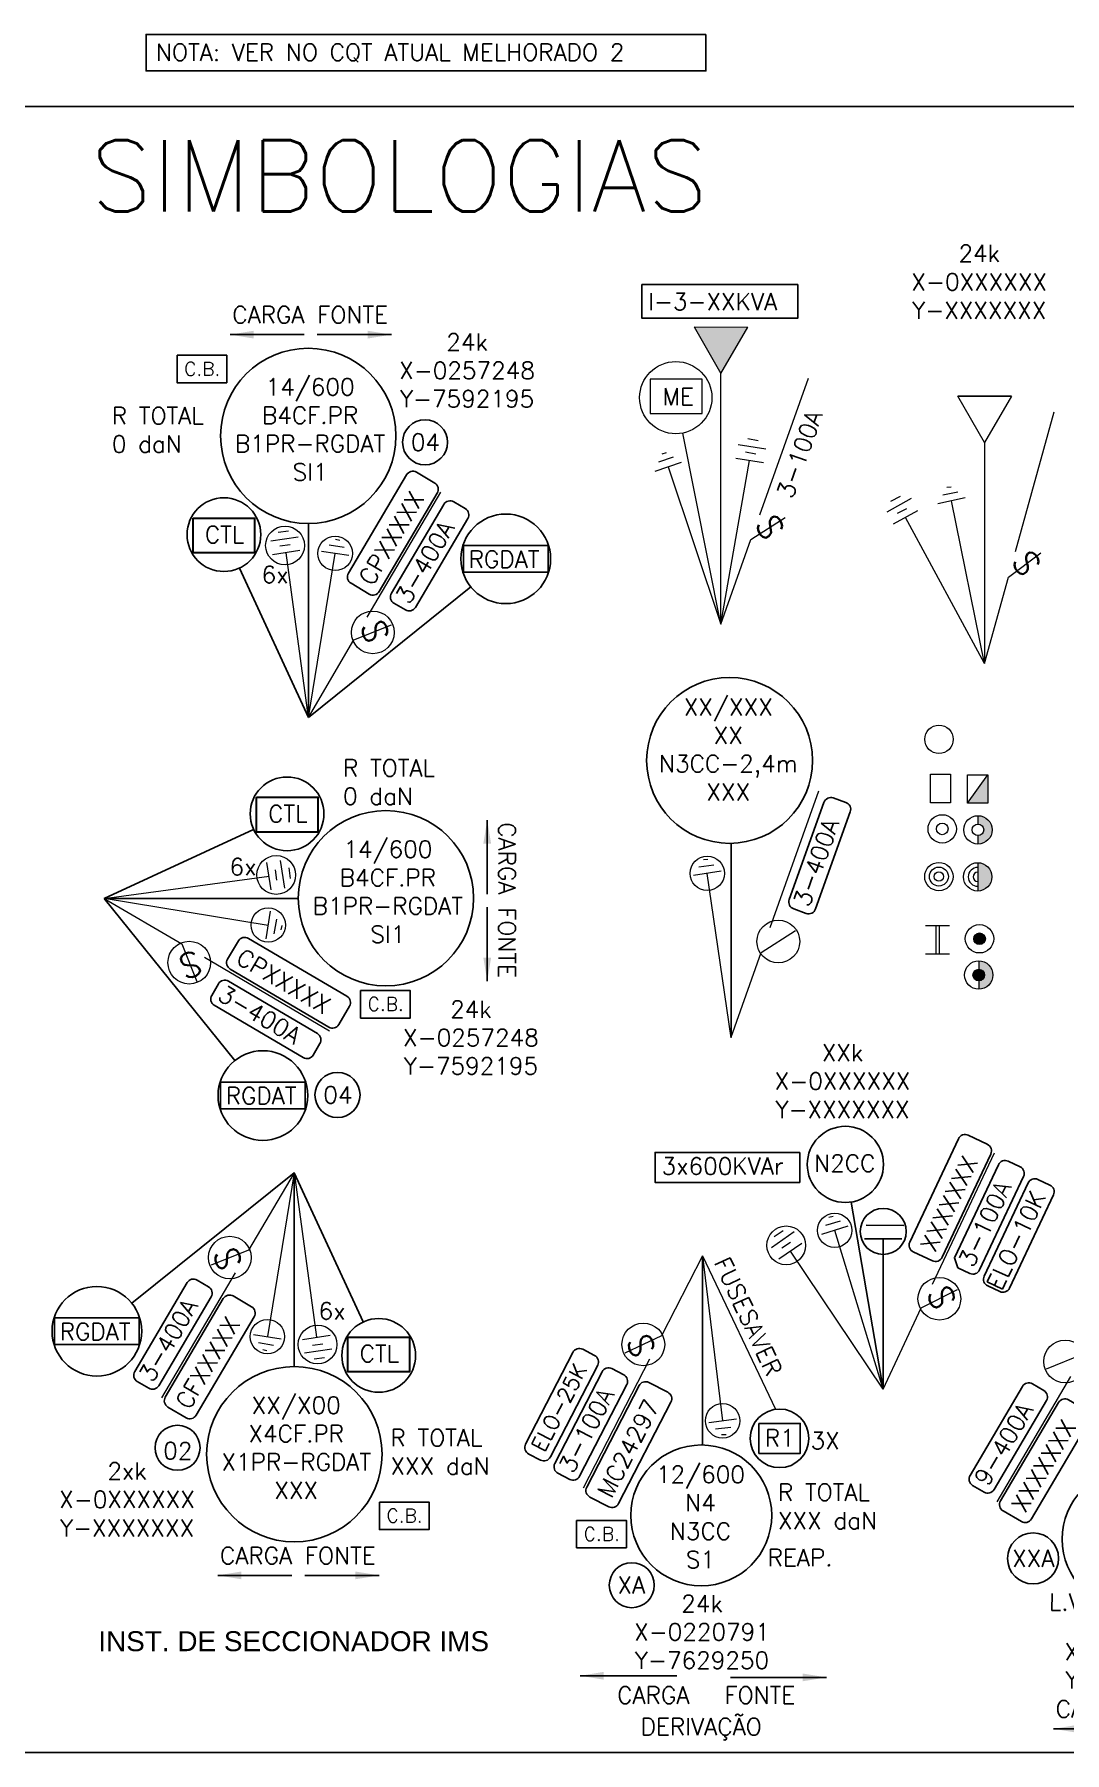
# Model space of a CAD drawing. Header units: millimetres. Extents: x 834033 to 836936, y 7531751 to 7534076.
# Drawn here: x 834482 to 834591, y 7533066.4 to 7533248.2 of the extents above; entities that cross this region are included whole.
import ezdxf
from ezdxf.enums import TextEntityAlignment as Align

# ---------------------------------------------------------------- set-up
doc = ezdxf.new("R2010")
doc.units = ezdxf.units.MM
for name, color, linetype in [('A_TEXTO', 2, 'Continuous'), ('CARIMBO', 90, 'Continuous'), ('DESENHO', 2, 'Continuous'), ('NUMERO', 6, 'Continuous'), ('POSTES', 3, 'Continuous'), ('PRANCHA', 6, 'Continuous'), ('REDE-BT', 2, 'Continuous'), ('ÁRVORE', 90, 'Continuous')]:
    doc.layers.add(name, color=color, linetype=linetype)
doc.layers.add('POSTE', color=3, linetype='Continuous', lineweight=13)
doc.layers.add('REDE BT', color=2, linetype='Continuous', lineweight=15)
doc.styles.add('REGUA60', font='ROMANS.SHX', dxfattribs={"height": 1.8})
doc.styles.add('ROMANS', font='ROMANS.shx', dxfattribs={"height": 1.8})
doc.styles.get("Standard").update_dxf_attribs({"font": 'arial.ttf'})
doc.dimstyles.new('ISO-25', dxfattribs={"dimtxt": 2.5, "dimasz": 2.5, "dimexe": 1.25, "dimexo": 0.625, "dimtad": 1, "dimtxsty": 'Standard', "dimcen": 2.5, "dimadec": 0, "dimazin": 0, "dimtfac": 1, "dimtmove": 0, "dimatfit": 3, "dimfxl": 1, "dimarcsym": 0})

# ---------------------------------------------------------------- blocks, each defined once
blk = doc.blocks.new('bloco1')
at = {"layer": 'POSTE', "linetype": 'ByBlock'}
blk.add_circle((3214.08, 1858.3), 1.5, dxfattribs=at)
at = {"layer": 'POSTE'}
for radius in [1, 0.489]:
    blk.add_circle((3214.08, 1858.3), radius, dxfattribs=at)
blk = doc.blocks.new('bloco2')
at = {"layer": 'POSTE', "linetype": 'ByBlock'}
blk.add_circle((3218.25, 1858.3), 1.5, dxfattribs=at)
blk = doc.blocks.new('bloco3')
at = {"layer": 'POSTE', "linetype": 'ByBlock'}
blk.add_circle((3222.42, 1858.3), 1.5, dxfattribs=at)
at = {"layer": 'POSTE'}
blk.add_circle((3222.42, 1858.3), 0.615, dxfattribs=at)
blk = doc.blocks.new('bloco4')
at = {"layer": 'POSTE', "linetype": 'ByBlock'}
h = blk.add_hatch(color=256, dxfattribs=at)
h.dxf.hatch_style = 1
h.paths.add_polyline_path([(3229.25, 1858.3, 0.423942), (3227.7, 1859.8), (3227.73, 1858.91, -0.423942), (3228.36, 1858.3, -0.404552), (3227.77, 1857.69), (3227.8, 1856.8, 0.404552)])
for p, q in [((3227.7, 1859.8), (3227.73, 1858.91)), ((3227.77, 1857.69), (3227.8, 1856.8))]:
    blk.add_line(p, q, dxfattribs=at)
for radius in [1.5, 0.615]:
    blk.add_circle((3227.75, 1858.3), radius, dxfattribs=at)
blk = doc.blocks.new('bloco5')
at = {"layer": 'POSTE'}
h = blk.add_hatch(color=256, dxfattribs=at)
h.dxf.hatch_style = 1
h.paths.add_polyline_path([(3210.69, 1851.64, 0.414214), (3209.19, 1853.14), (3209.19, 1850.14, 0.414214)])
blk.add_line((3209.19, 1853.14), (3209.19, 1850.14), dxfattribs=at)
at = {"layer": 'POSTE', "linetype": 'ByBlock'}
blk.add_circle((3209.19, 1851.64), 1.5, dxfattribs=at)
at = {"layer": 'POSTE'}
for radius in [1, 0.489]:
    blk.add_arc((3209.19, 1851.64), radius, 90, 270, dxfattribs=at)
blk = doc.blocks.new('bloco7')
at = {"layer": 'POSTE'}
blk.add_lwpolyline([(3216.97, 1853.25), (3219.11, 1853.25), (3219.11, 1850.25), (3216.97, 1850.25)], close=True, dxfattribs=at)
blk = doc.blocks.new('bloco6')
at = {"layer": 'POSTE'}
h = blk.add_hatch(color=256, dxfattribs=at)
h.dxf.hatch_style = 1
h.paths.add_polyline_path([(3214.96, 1853.25), (3212.82, 1850.25), (3214.96, 1850.25)])
blk.add_line((3212.82, 1850.25), (3214.96, 1853.25), dxfattribs=at)
blk.add_lwpolyline([(3212.82, 1853.25), (3214.96, 1853.25), (3214.96, 1850.25), (3212.82, 1850.25)], close=True, dxfattribs=at)
blk = doc.blocks.new('TRILHO')
at = {"layer": 'POSTE'}
for p, q in [((3102.31, 1805.57), (3104.87, 1805.57)), ((3103.41, 1805.57), (3103.41, 1802.57)), ((3103.78, 1805.57), (3103.78, 1802.57)), ((3102.31, 1802.57), (3104.87, 1802.57))]:
    blk.add_line(p, q, dxfattribs=at)
blk = doc.blocks.new('bloco24')
for p, q in [((3505.24, 1827.62), (3505.71, 1827.62)), ((3503.96, 1826.13), (3506.91, 1826.13)), ((3504.66, 1826.94), (3506.27, 1826.94)), ((3505.43, 1826.13), (3505.43, 1808.58))]:
    blk.add_line(p, q)
blk = doc.blocks.new('papap')
h = blk.add_hatch(color=256)
h.dxf.hatch_style = 1
h.paths.add_polyline_path([(2.84, 31.43), (-2.82, 31.44), (0, 26.53)])
at = {"layer": 'REDE BT'}
for p, q in [((-2.82, 31.44), (2.84, 31.43)), ((-2.82, 31.44), (0, 26.53)), ((0, 26.53), (2.84, 31.43)), ((0, 0), (0, 26.53)), ((4.11, 11.57), (9.27, 26.03)), ((0, 0), (-4.02, 20.22)), ((4.75, 18.5), (1.84, 18.97)), ((3.96, 19.4), (2.86, 19.61)), ((0, 0), (3.03, 17.31)), ((4.49, 17.07), (1.58, 17.54)), ((3.7, 17.97), (2.6, 18.18)), ((3.18, 8.95), (6.79, 11.27)), ((0, 0), (3.18, 8.95))]:
    blk.add_line(p, q, dxfattribs=at)
blk.add_lwpolyline([(-1.98, 25.91), (-7.48, 25.91), (-7.48, 22.27), (-1.98, 22.27)], close=True, dxfattribs=at)
blk.add_circle((-4.77, 23.96), 3.82, dxfattribs=at)
at = {"layer": 'REDE BT', "rotation": 18.43325683343459}
blk.add_blockref('bloco24', (-2753.71, -2824.2), dxfattribs=at)
at = {"style": 'ROMANS'}
blk.add_text('3-100A', height=1.8, rotation=70.3581, dxfattribs=at).set_placement((7.56, 13.17))
at = {"layer": 'REDE BT', "style": 'REGUA60'}
blk.add_text('S', height=2.57, rotation=299.1392, dxfattribs=at).set_placement((4.07, 9.64), align=Align.CENTER)
at = {"layer": 'REDE BT', "insert": (-6.18, 24.98), "char_height": 1.8, "attachment_point": 1, "style": 'ROMANS'}
blk.add_mtext_dynamic_manual_height_columns('ME', width=9.9411, gutter_width=9, heights=[0], dxfattribs=at)
blk = doc.blocks.new('ATERRAMENTO_TRAFO')
for p, q in [((924.19, 1689.16), (923.73, 1689.1)), ((925.65, 1688.01), (922.77, 1687.39)), ((924.87, 1688.62), (923.3, 1688.31)), ((927.7, 1670.48), (924.21, 1687.7))]:
    blk.add_line(p, q)
blk.add_circle((924.21, 1687.7), 1.82)
blk = doc.blocks.new('ASASASAS')
blk.add_line((-0.01, 0.07), (-0.01, 20.57))
blk.add_lwpolyline([(7.92, 13.15, 0.414214), (8.91, 13.62), (12.58, 23.9, 0.414214), (12.11, 24.89), (10.78, 25.36, 0.414214), (9.8, 24.89), (6.13, 14.61, 0.414214), (6.6, 13.63)], format="xyb", close=True)
blk.add_circle((-0.18, 29.33), 8.77)
at = {"layer": 'REDE BT'}
for p, q in [((4.1, 11.64), (9.26, 26.1)), ((3.17, 9.02), (6.78, 11.34)), ((-0.01, 0.07), (3.17, 9.02))]:
    blk.add_line(p, q, dxfattribs=at)
blk.add_circle((4.97, 10.18), 2.26, dxfattribs=at)
at = {"layer": 'REDE BT', "rotation": 356.8488547224532}
blk.add_blockref('ATERRAMENTO_TRAFO', (-1018.13, -1616.96), dxfattribs=at)
at = {"style": 'ROMANS'}
blk.add_text('3-400A', height=1.8, rotation=70.3581, dxfattribs=at).set_placement((8.22, 13.72))
at = {"insert": (-8.49, 35.89), "char_height": 1.8, "attachment_point": 1, "style": 'ROMANS'}
blk.add_mtext_dynamic_manual_height_columns('\\pxqc;XX/XXX\\PXX\\PN3CC-2,4m\\PXXX', width=16.3563, gutter_width=9, heights=[0], dxfattribs=at)
blk = doc.blocks.new('bloco13')
for p, q in [((3294.19, 1794.92), (3291.62, 1793.48)), ((3293.01, 1795.14), (3292.02, 1794.61)), ((3294.87, 1793.64), (3292.3, 1792.2)), ((3293.69, 1793.85), (3292.7, 1793.33)), ((3301.95, 1777.46), (3293.59, 1792.92))]:
    blk.add_line(p, q)
blk.add_circle((3293.2, 1793.59), 2.05)
blk = doc.blocks.new('DDDD')
blk.add_line((0, 0), (-3.37, 19.8))
for points in [[(5.21, 13.58, 0.414214), (6.23, 13.95), (11.38, 24.88, 0.414214), (11.01, 25.91), (8.99, 26.87, 0.414214), (7.96, 26.5), (2.81, 15.56, 0.414214), (3.18, 14.54)], [(9.17, 12.25, 0.414214), (10.2, 12.62), (14.85, 22.49, 0.414214), (14.48, 23.52), (13.21, 24.12, 0.414214), (12.18, 23.75), (7.53, 13.88), (7.9, 12.85)], [(12.32, 10.32, 0.414214), (13.35, 10.69), (18, 20.56, 0.414214), (17.63, 21.59), (16.36, 22.19, 0.414214), (15.33, 21.82), (10.68, 11.95, 0.414214), (11.05, 10.92)]]:
    blk.add_lwpolyline(points, format="xyb", close=True)
blk.add_lwpolyline([(-8.83, 25.05), (-24.11, 25.05), (-24.11, 21.88), (-8.83, 21.88)], close=True)
blk.add_circle((-4, 23.78), 4.03)
at = {"layer": 'CARIMBO'}
for p, q in [((-1.79, 17.34), (2.17, 17.33)), ((-1.98, 15.92), (1.98, 15.92)), ((0, 0), (0, 15.92))]:
    blk.add_line(p, q, dxfattribs=at)
blk.add_circle((0, 16.69), 2.43, dxfattribs=at)
at = {"layer": 'REDE BT'}
for p, q in [((5.22, 11.12), (11.76, 25.01)), ((4.03, 8.59), (7.85, 10.55)), ((0, 0), (4.03, 8.59))]:
    blk.add_line(p, q, dxfattribs=at)
blk.add_circle((5.94, 9.57), 2.26, dxfattribs=at)
at = {"layer": 'REDE BT', "rotation": 5.510743848423152}
for name, p in [('ATERRAMENTO_TRAFO', (-762.99, -1751.85)), ('bloco13', (-3115.99, -2086.34))]:
    blk.add_blockref(name, p, dxfattribs=at)
at = {"style": 'ROMANS'}
for s, p in [('XXXXXXX', (5.47, 14.35)), ('3-100A', (9.52, 12.78)), ('ELO-10K', (12.48, 10.3))]:
    blk.add_text(s, height=1.8, rotation=64.7723, dxfattribs=at).set_placement(p)
at = {"linetype": 'Continuous', "ltscale": 0.3, "insert": (-4.29, 32.59, 0), "char_height": 1.8, "attachment_point": 5, "style": 'ROMANS'}
blk.add_mtext_dynamic_manual_height_columns('XXk\\PX-0XXXXXX\\PY-XXXXXXX', width=17.0937, gutter_width=12.5, heights=[0], dxfattribs=at)
at = {"char_height": 1.8, "attachment_point": 1, "style": 'ROMANS'}
for s, width, insert in [('3x600KVAr', 39.4134, (-23.43, 24.5)), ('N2CC', 9.6019, (-7.3, 24.8))]:
    blk.add_mtext_dynamic_manual_height_columns(s, width=width, gutter_width=9, heights=[0], dxfattribs=dict(at, insert=insert))
at = {"layer": 'REDE BT', "style": 'REGUA60'}
blk.add_text('S', height=2.57, rotation=293.5534, dxfattribs=at).set_placement((4.99, 9.2), align=Align.CENTER)
blk = doc.blocks.new('Poste de tubo')
at = {"layer": 'POSTE', "linetype": 'ByBlock'}
h = blk.add_hatch(dxfattribs=at)
h.set_pattern_fill('ANGLE', color=256)
h.set_pattern_definition([(0, (0, 0), (0, 6.985), [5.08, -1.905]), (90, (0, 0), (-6.985, 4e-16), [5.08, -1.905])])
h.paths.add_polyline_path([(2876.5, 2202.12, 1), (2875.27, 2202.12, 1)])
for radius in [1.5, 0.615]:
    blk.add_circle((2875.89, 2202.12), radius, dxfattribs=at)
blk = doc.blocks.new('poste aço antigo')
at = {"layer": 'POSTES'}
h = blk.add_hatch(color=256, dxfattribs=at)
h.dxf.hatch_style = 1
h.paths.add_polyline_path([(2875.27, 2196.88, 1), (2876.5, 2196.88, 1)])
blk.add_blockref('Poste de tubo', (0, -5.24), dxfattribs=at)
blk = doc.blocks.new('bloco8')
for p, q in [((3226.26, 1796.14), (3225.79, 1796.09)), ((3222.01, 1794.92), (3219.44, 1793.48)), ((3220.84, 1795.14), (3219.84, 1794.61)), ((3227.72, 1795), (3224.84, 1794.37)), ((3226.94, 1795.6), (3225.36, 1795.3)), ((3229.77, 1777.46), (3226.28, 1794.68)), ((3222.69, 1793.64), (3220.12, 1792.2)), ((3221.52, 1793.85), (3220.52, 1793.33)), ((3229.77, 1777.46), (3221.41, 1792.92))]:
    blk.add_line(p, q)
blk = doc.blocks.new('*U720')
at = {"layer": 'REDE BT'}
for p, q in [((3.27, 11.54), (7.37, 26.33)), ((0, 23.09), (0, -0.3)), ((2.52, 8.85), (5.95, 11.43)), ((0, -0.3), (2.52, 8.85))]:
    blk.add_line(p, q, dxfattribs=at)
blk.add_lwpolyline([(0, 23.09), (-2.82, 28), (2.84, 27.99)], close=True, dxfattribs=at)
blk.add_blockref('bloco8', (-3229.77, -1777.77), dxfattribs=at)
at = {"style": 'ROMANS'}
blk.add_attdef('XXXXXX-X-XXXKVA', (-12.26, 30.52), '', height=1.8, dxfattribs=at)
for tag, p, height, rotation, style in [('XXXXXX', (4.07, 17.43), 1.73, 74.507, 'ROMANS'), ('X-100A', (8.1, 14.61), 1.8, 73.4547, 'REGUA60')]:
    blk.add_attdef(tag, p, '', height=height, rotation=rotation, dxfattribs=dict(style=style))
at = {"layer": 'REDE BT', "style": 'REGUA60'}
blk.add_text('S', height=2.57, rotation=303.2881, dxfattribs=at).set_placement((3.36, 9.61), align=Align.CENTER)
blk = doc.blocks.new('CTL V')
for q in [(0, 20.51), (-7.3, 15.79), (17.16, 13.8)]:
    blk.add_line((0, 0), q)
for points in [[(6.43, 13.04, 0.414214), (7.49, 13.32), (13.62, 23.73, 0.414214), (13.35, 24.79), (11.42, 25.93, 0.414214), (10.36, 25.65), (4.23, 15.24, 0.414214), (4.5, 14.18)], [(10.26, 11.36, 0.414214), (11.31, 11.63), (16.85, 21.03, 0.414214), (16.58, 22.09), (15.37, 22.8, 0.414214), (14.31, 22.53), (8.77, 13.13, 0.414214), (9.04, 12.07)]]:
    blk.add_lwpolyline(points, format="xyb", close=True)
at = {"lineweight": 30}
blk.add_lwpolyline([(-12.19, 21.08), (-5.69, 21.08), (-5.69, 17.39), (-12.19, 17.39)], close=True, dxfattribs=at)
blk.add_lwpolyline([(25.33, 18.18), (16.38, 18.18), (16.38, 15.36), (25.33, 15.36)], close=True)
for centre, radius in [((-0.02, 29.78), 9.27), ((-8.94, 19.33), 3.9), ((20.86, 16.77), 4.74)]:
    blk.add_circle(centre, radius)
at = {"layer": 'CARIMBO'}
blk.add_lwpolyline([(-13.89, 38.31), (-8.63, 38.31), (-8.63, 35.4), (-13.89, 35.4)], close=True, dxfattribs=at)
at = {"layer": 'REDE BT'}
for p, q in [((6.22, 10.59), (14.01, 23.82)), ((4.81, 8.19), (8.79, 9.79)), ((0, 0), (4.81, 8.19))]:
    blk.add_line(p, q, dxfattribs=at)
blk.add_circle((6.8, 8.99), 2.26, dxfattribs=at)
at = {"layer": 'ÁRVORE'}
blk.add_circle((12.33, 29.1), 2.38, dxfattribs=at)
at = {"layer": 'REDE BT', "rotation": 339.2762951287124}
for name, p in [('bloco13', (-3717.28, -494.02)), ('ATERRAMENTO_TRAFO', (-1458.8, -1234.12))]:
    blk.add_blockref(name, p, dxfattribs=at)
at = {"style": 'ROMANS'}
for s, p in [('CPXXXXX', (6.77, 13.79)), ('3-400A', (10.66, 11.85))]:
    blk.add_text(s, height=1.8, rotation=59.497, dxfattribs=at).set_placement(p)
at = {"char_height": 1.8, "attachment_point": 1, "style": 'ROMANS'}
for s, width, insert in [('CARGA', 5.3427, (-8.05, 43.49)), ('FONTE', 5.3427, (0.93, 43.49)), ('\\pxqc;14/600\\PB4CF.PR\\PB1PR-RGDAT\\PSI1', 11.3914, (-5.52, 35.86)), ('R TOTAL\\P0 daN', 24.0212, (-20.79, 32.81)), ('RGDAT', 21.051, (16.94, 17.63)), ('6x', 4.4146, (-4.95, 16))]:
    blk.add_mtext_dynamic_manual_height_columns(s, width=width, gutter_width=9, heights=[0], dxfattribs=dict(at, insert=insert))
at = {"linetype": 'Continuous', "ltscale": 0.3, "insert": (16.77, 36.7, 0), "char_height": 1.8, "attachment_point": 5, "style": 'ROMANS'}
blk.add_mtext_dynamic_manual_height_columns('24k\\PX-0257248\\PY-7592195', width=17.0937, gutter_width=12.5, heights=[0], dxfattribs=at)
at = {"lineweight": 30, "insert": (-10.95, 20.24), "char_height": 1.8, "attachment_point": 1, "style": 'ROMANS'}
blk.add_mtext_dynamic_manual_height_columns('CTL', width=6.0325, gutter_width=9, heights=[0], dxfattribs=at)
at = {"layer": 'DESENHO', "linetype": 'Continuous', "ltscale": 0.3, "insert": (-11.23, 36.87), "char_height": 1.44, "attachment_point": 5, "style": 'ROMANS'}
blk.add_mtext_dynamic_manual_height_columns('C.B.', width=2.6024, gutter_width=12.5, heights=[0], dxfattribs=at)
at = {"layer": 'REDE BT', "style": 'REGUA60'}
blk.add_text('S', height=2.57, rotation=288.2781, dxfattribs=at).set_placement((5.81, 8.7), align=Align.CENTER)
at = {"layer": 'ÁRVORE', "insert": (10.84, 30.02), "char_height": 1.8, "attachment_point": 1, "rotation": 359.4679, "style": 'ROMANS'}
blk.add_mtext_dynamic_manual_height_columns('04', width=3.3407, gutter_width=9, heights=[0], dxfattribs=at)
for points in [[(-8.29, 40.49), (-0.45, 40.49)], [(8.77, 40.49), (0.92, 40.49)]]:
    blk.add_leader(points, dimstyle='ISO-25', override={"dimgap": 0.625, "dimtad": 0, "dimfxlon": 1})
blk = doc.blocks.new('CTL H')
for q in [(15.79, 7.3), (20.51, 0), (13.8, -17.16)]:
    blk.add_line((0, 0), q)
at = {"lineweight": 30}
blk.add_lwpolyline([(16.09, 10.69), (22.59, 10.69), (22.59, 7), (16.09, 7)], close=True, dxfattribs=at)
for points in [[(13.04, -6.43, 0.414214), (13.32, -7.49), (23.73, -13.62, 0.414214), (24.79, -13.35), (25.93, -11.42, 0.414214), (25.65, -10.36), (15.24, -4.23, 0.414214), (14.18, -4.5)], [(11.36, -10.26, 0.414214), (11.63, -11.31), (21.03, -16.85, 0.414214), (22.09, -16.58), (22.8, -15.37, 0.414214), (22.53, -14.31), (13.13, -8.77, 0.414214), (12.07, -9.04)]]:
    blk.add_lwpolyline(points, format="xyb", close=True)
blk.add_lwpolyline([(21.25, -19.45), (12.29, -19.45), (12.29, -22.27), (21.25, -22.27)], close=True)
for centre, radius in [((19.33, 8.94), 3.9), ((29.78, 0.02), 9.27), ((16.77, -20.86), 4.74)]:
    blk.add_circle(centre, radius)
at = {"layer": 'CARIMBO'}
blk.add_lwpolyline([(27.1, -9.75), (32.36, -9.75), (32.36, -12.66), (27.1, -12.66)], close=True, dxfattribs=at)
at = {"layer": 'REDE BT'}
for p, q in [((0, 0), (8.19, -4.81)), ((8.19, -4.81), (9.79, -8.79)), ((10.59, -6.22), (23.82, -14.01))]:
    blk.add_line(p, q, dxfattribs=at)
blk.add_circle((8.99, -6.8), 2.26, dxfattribs=at)
at = {"layer": 'ÁRVORE'}
blk.add_circle((24.66, -20.8), 2.38, dxfattribs=at)
at = {"layer": 'REDE BT', "rotation": 249.2762951287124}
for name, p in [('bloco13', (-494.02, 3717.28)), ('ATERRAMENTO_TRAFO', (-1234.12, 1458.8))]:
    blk.add_blockref(name, p, dxfattribs=at)
at = {"style": 'ROMANS'}
for s, p in [('CPXXXXX', (13.79, -6.77)), ('3-400A', (11.85, -10.66))]:
    blk.add_text(s, height=1.8, rotation=329.497, dxfattribs=at).set_placement(p)
at = {"char_height": 1.8, "attachment_point": 1, "style": 'ROMANS'}
for s, width, insert in [('R TOTAL\\P0 daN', 24.0212, (25.25, 14.7)), ('\\pxqc;14/600\\PB4CF.PR\\PB1PR-RGDAT\\PSI1', 11.3914, (24.29, 6.1)), ('6x', 4.4146, (13.25, 4.24)), ('RGDAT', 21.051, (12.85, -19.99))]:
    blk.add_mtext_dynamic_manual_height_columns(s, width=width, gutter_width=9, heights=[0], dxfattribs=dict(at, insert=insert))
at = {"lineweight": 30, "insert": (17.33, 9.85), "char_height": 1.8, "attachment_point": 1, "style": 'ROMANS'}
blk.add_mtext_dynamic_manual_height_columns('CTL', width=6.0325, gutter_width=9, heights=[0], dxfattribs=at)
at = {"char_height": 1.8, "attachment_point": 1, "rotation": 270, "style": 'ROMANS'}
for s, insert in [('CARGA', (43.49, 8.05)), ('FONTE', (43.49, -0.93))]:
    blk.add_mtext_dynamic_manual_height_columns(s, width=5.3427, gutter_width=9, heights=[0], dxfattribs=dict(at, insert=insert))
at = {"linetype": 'Continuous', "ltscale": 0.3, "insert": (38.77, -14.73, 0), "char_height": 1.8, "attachment_point": 5, "style": 'ROMANS'}
blk.add_mtext_dynamic_manual_height_columns('24k\\PX-0257248\\PY-7592195', width=17.0937, gutter_width=12.5, heights=[0], dxfattribs=at)
at = {"layer": 'DESENHO', "linetype": 'Continuous', "ltscale": 0.3, "insert": (29.76, -11.19), "char_height": 1.44, "attachment_point": 5, "style": 'ROMANS'}
blk.add_mtext_dynamic_manual_height_columns('C.B.', width=2.6024, gutter_width=12.5, heights=[0], dxfattribs=at)
at = {"layer": 'REDE BT', "style": 'REGUA60'}
blk.add_text('S', height=2.57, rotation=198.2781, dxfattribs=at).set_placement((8.7, -5.81), align=Align.CENTER)
at = {"layer": 'ÁRVORE', "insert": (23.16, -19.89), "char_height": 1.8, "attachment_point": 1, "style": 'ROMANS'}
blk.add_mtext_dynamic_manual_height_columns('04', width=3.3407, gutter_width=9, heights=[0], dxfattribs=at)
for points in [[(40.49, 8.29), (40.49, 0.45)], [(40.49, -8.77), (40.49, -0.92)]]:
    blk.add_leader(points, dimstyle='ISO-25', override={"dimgap": 0.625, "dimtad": 0, "dimfxlon": 1})
blk = doc.blocks.new('CTL BAIXO')
for q in [(-17.16, -13.8), (0, -20.51), (7.3, -15.79)]:
    blk.add_line((0, 0), q)
for points in [[(-10.26, -11.35, 0.414214), (-11.31, -11.63), (-16.85, -21.03, 0.414214), (-16.58, -22.09), (-15.37, -22.8, 0.414214), (-14.31, -22.53), (-8.77, -13.12, 0.414214), (-9.04, -12.07)], [(-6.43, -13.04, 0.414214), (-7.49, -13.32), (-13.62, -23.73, 0.414214), (-13.35, -24.79), (-11.42, -25.92, 0.414214), (-10.36, -25.65), (-4.23, -15.24, 0.414214), (-4.5, -14.18)]]:
    blk.add_lwpolyline(points, format="xyb", close=True)
blk.add_lwpolyline([(-16.38, -15.36), (-25.33, -15.36), (-25.33, -18.18), (-16.38, -18.18)], close=True)
at = {"lineweight": 30}
blk.add_lwpolyline([(5.69, -17.39), (12.19, -17.39), (12.19, -21.08), (5.69, -21.08)], close=True, dxfattribs=at)
for centre, radius in [((-20.86, -16.77), 4.74), ((8.94, -19.33), 3.9), ((0.02, -29.78), 9.27)]:
    blk.add_circle(centre, radius)
at = {"layer": 'CARIMBO'}
blk.add_lwpolyline([(9.01, -34.84), (14.27, -34.84), (14.27, -37.75), (9.01, -37.75)], close=True, dxfattribs=at)
at = {"layer": 'REDE BT'}
for p, q in [((0, 0), (-4.81, -8.18)), ((-4.81, -8.18), (-8.79, -9.79)), ((-6.22, -10.59), (-14.01, -23.82))]:
    blk.add_line(p, q, dxfattribs=at)
blk.add_circle((-6.8, -8.98), 2.26, dxfattribs=at)
at = {"layer": 'ÁRVORE'}
blk.add_circle((-12.33, -29.1), 2.38, dxfattribs=at)
at = {"layer": 'REDE BT', "rotation": 159.2762951287124}
for name, p in [('ATERRAMENTO_TRAFO', (1458.8, 1234.12)), ('bloco13', (3717.28, 494.03))]:
    blk.add_blockref(name, p, dxfattribs=at)
at = {"style": 'ROMANS'}
for s, p in [('3-400A', (-14.96, -22.3)), ('CFXXXXX', (-11.08, -25.18))]:
    blk.add_text(s, height=1.8, rotation=59.497, dxfattribs=at).set_placement(p)
at = {"char_height": 1.8, "attachment_point": 1, "style": 'ROMANS'}
for s, width, insert in [('6x', 4.4146, (2.59, -13.72)), ('RGDAT', 21.051, (-24.78, -15.91)), ('\\pxqc;XX/X00\\PX4CF.PR\\PX1PR-RGDAT\\PXXX', 11.3914, (-5.47, -23.7)), ('R TOTAL\\PXXX daN', 24.0212, (10.19, -27.14)), ('CARGA', 5.3427, (-7.84, -39.61)), ('FONTE', 5.3427, (1.14, -39.61))]:
    blk.add_mtext_dynamic_manual_height_columns(s, width=width, gutter_width=9, heights=[0], dxfattribs=dict(at, insert=insert))
at = {"lineweight": 30, "insert": (6.93, -18.23), "char_height": 1.8, "attachment_point": 1, "style": 'ROMANS'}
blk.add_mtext_dynamic_manual_height_columns('CTL', width=6.0325, gutter_width=9, heights=[0], dxfattribs=at)
at = {"linetype": 'Continuous', "ltscale": 0.3, "insert": (-17.66, -34.57, 0), "char_height": 1.8, "attachment_point": 5, "style": 'ROMANS'}
blk.add_mtext_dynamic_manual_height_columns('2xk\\PX-0XXXXXX\\PY-XXXXXXX', width=17.0937, gutter_width=12.5, heights=[0], dxfattribs=at)
at = {"layer": 'DESENHO', "linetype": 'Continuous', "ltscale": 0.3, "insert": (11.67, -36.27), "char_height": 1.44, "attachment_point": 5, "style": 'ROMANS'}
blk.add_mtext_dynamic_manual_height_columns('C.B.', width=2.6024, gutter_width=12.5, heights=[0], dxfattribs=at)
at = {"layer": 'REDE BT', "style": 'REGUA60'}
blk.add_text('S', height=2.57, rotation=108.2781, dxfattribs=at).set_placement((-5.81, -8.7), align=Align.CENTER)
at = {"layer": 'ÁRVORE', "insert": (-13.84, -28.51), "char_height": 1.8, "attachment_point": 1, "rotation": 359.4679, "style": 'ROMANS'}
blk.add_mtext_dynamic_manual_height_columns('02', width=3.3407, gutter_width=9, heights=[0], dxfattribs=at)
for points in [[(-8.08, -42.6), (-0.23, -42.6)], [(8.98, -42.6), (1.14, -42.6)]]:
    blk.add_leader(points, dimstyle='ISO-25', override={"dimgap": 0.625, "dimtad": 0, "dimfxlon": 1})
blk = doc.blocks.new('DFDFDFDFDF')
blk.add_line((0, 0), (0, -20))
for points in [[(-12.68, -9.88, 0.414214), (-13.72, -10.22), (-18.71, -19.92, 0.414214), (-18.38, -20.96), (-17.13, -21.6, 0.414214), (-16.09, -21.27), (-11.09, -11.57, 0.414214), (-11.43, -10.53)], [(-9.59, -11.92, 0.414214), (-10.63, -12.26), (-15.62, -21.96, 0.414214), (-15.29, -23), (-14.04, -23.64, 0.414214), (-13, -23.31), (-8.01, -13.61, 0.414214), (-8.34, -12.57)], [(-5.68, -13.39, 0.414214), (-6.72, -13.72), (-12.25, -24.47, 0.414214), (-11.91, -25.51), (-9.92, -26.54, 0.414214), (-8.88, -26.2), (-3.35, -15.46, 0.414214), (-3.68, -14.42)]]:
    blk.add_lwpolyline(points, format="xyb", close=True)
blk.add_circle((-0.14, -27.45), 7.45)
at = {"layer": 'CARIMBO'}
blk.add_lwpolyline([(-13.32, -27.98), (-8.05, -27.98), (-8.05, -30.88), (-13.32, -30.88)], close=True, dxfattribs=at)
at = {"layer": 'REDE BT'}
for p, q in [((0, 0), (-4.33, -8.45)), ((0, 0), (7.72, -16.21)), ((-4.33, -8.45), (-8.21, -10.27)), ((-5.61, -10.93), (-12.63, -24.58))]:
    blk.add_line(p, q, dxfattribs=at)
blk.add_circle((-6.27, -9.36), 2.26, dxfattribs=at)
at = {"layer": 'REDE-BT'}
blk.add_lwpolyline([(5.96, -17.72), (10.32, -17.72), (10.32, -20.89), (5.96, -20.89)], close=True, dxfattribs=at)
blk.add_circle((8.14, -19.3), 3.1, dxfattribs=at)
at = {"layer": 'ÁRVORE'}
blk.add_circle((-7.49, -34.84), 2.38, dxfattribs=at)
at = {"layer": 'REDE BT', "rotation": 175.4429666094196}
blk.add_blockref('ATERRAMENTO_TRAFO', (1057.49, 1591.49), dxfattribs=at)
at = {"style": 'ROMANS'}
for s, height, p in [('ELO-25K', 1.62, (-16.75, -20.88)), ('3-100A', 1.8, (-13.67, -23.12)), ('MC24297', 1.8, (-9.62, -25.77))]:
    blk.add_text(s, height=height, rotation=62.7718, dxfattribs=at).set_placement(p)
blk.add_text('3X', height=1.8, dxfattribs=at).set_placement((11.42, -20.44))
at = {"char_height": 1.8, "attachment_point": 1, "style": 'ROMANS'}
for s, width, insert in [('\\pxqc;12/600\\PN4\\PN3CC\\PS1', 7.3927, (-3.92, -22.22)), ('R TOTAL\\PXXX daN', 24.0212, (7.97, -24.1)), ('REAP.', 6.8949, (6.88, -31.01))]:
    blk.add_mtext_dynamic_manual_height_columns(s, width=width, gutter_width=9, heights=[0], dxfattribs=dict(at, insert=insert))
at = {"linetype": 'Continuous', "ltscale": 0.3, "char_height": 1.8, "attachment_point": 5, "style": 'ROMANS'}
for s, width, insert in [('24k\\PX-0220791\\PY-7629250', 17.0937, (-0.06, -39.78, 0)), ('CARGA   FONTE', 31.6294, (0.38, -46.47, 0))]:
    blk.add_mtext_dynamic_manual_height_columns(s, width=width, gutter_width=12.5, heights=[0], dxfattribs=dict(at, insert=insert))
at = {"layer": 'DESENHO', "linetype": 'Continuous', "ltscale": 0.3, "insert": (-10.66, -29.41), "char_height": 1.44, "attachment_point": 5, "style": 'ROMANS'}
blk.add_mtext_dynamic_manual_height_columns('C.B.', width=2.6024, gutter_width=12.5, heights=[0], dxfattribs=at)
at = {"layer": 'REDE BT', "style": 'REGUA60'}
blk.add_text('S', height=2.57, rotation=111.5529, dxfattribs=at).set_placement((-5.31, -9.02), align=Align.CENTER)
at = {"layer": 'REDE-BT', "insert": (8.16, -19.25), "char_height": 1.8, "width": 2.0279, "attachment_point": 5, "style": 'ROMANS'}
blk.add_mtext('R1', dxfattribs=at)
at = {"layer": 'ÁRVORE', "style": 'ROMANS'}
blk.add_text('FUSESAVER', height=1.8, rotation=294.9572, dxfattribs=at).set_placement((1.16, -0.67))
at = {"layer": 'ÁRVORE', "insert": (-8.99, -33.93), "char_height": 1.8, "attachment_point": 1, "style": 'ROMANS'}
blk.add_mtext_dynamic_manual_height_columns('XA', width=3.3407, gutter_width=9, heights=[0], dxfattribs=at)
for points in [[(-12.95, -44.42), (-2.73, -44.42)], [(13.09, -44.59), (2.96, -44.59)]]:
    blk.add_leader(points, dimstyle='ISO-25', override={"dimgap": 0.625, "dimtad": 0, "dimfxlon": 1})
blk = doc.blocks.new('SADESW')
blk.add_line((0.05, 0.09), (0.05, -20.42))
blk.add_lwpolyline([(-6.38, -12.96, 0.414214), (-7.44, -13.23), (-13.57, -23.64, 0.414214), (-13.3, -24.7), (-11.37, -25.84, 0.414214), (-10.31, -25.56), (-4.18, -15.15, 0.414214), (-4.45, -14.09)], format="xyb", close=True)
blk.add_circle((0.29, -27.69), 7.36)
at = {"layer": 'CARIMBO'}
blk.add_lwpolyline([(7.48, -31.35), (12.74, -31.35), (12.74, -34.25), (7.48, -34.25)], close=True, dxfattribs=at)
at = {"layer": 'REDE BT'}
for p, q in [((0.05, 0.09), (-4.75, -8.1)), ((0.05, 0.09), (7.32, -15.63)), ((-4.75, -8.1), (-8.74, -9.7)), ((-6.17, -10.5), (-13.96, -23.73))]:
    blk.add_line(p, q, dxfattribs=at)
blk.add_lwpolyline([(5.74, -17.21), (12.25, -17.21), (12.25, -20.9), (5.74, -20.9)], close=True, dxfattribs=at)
for centre, radius in [((-6.75, -8.9), 2.26), ((9, -19.15), 3.9)]:
    blk.add_circle(centre, radius, dxfattribs=at)
at = {"layer": 'ÁRVORE'}
blk.add_circle((-10.13, -29.73), 2.7, dxfattribs=at)
at = {"layer": 'REDE BT', "rotation": 159.2762951287124}
for name, p in [('ATERRAMENTO_TRAFO', (1458.85, 1234.21)), ('bloco13', (3717.33, 494.11))]:
    blk.add_blockref(name, p, dxfattribs=at)
at = {"style": 'ROMANS'}
blk.add_text('XXXXXXX', height=1.8, rotation=59.497, dxfattribs=at).set_placement((-10.99, -25.04))
at = {"char_height": 1.8, "attachment_point": 1, "style": 'ROMANS'}
for s, width, insert in [('6x', 4.4146, (2.64, -13.54)), ('\\pxqc;14/600\\PM4\\PM2CF', 11.3914, (-5.33, -23.82)), ('R TOTAL\\PXXX daN', 24.0212, (8.14, -25.07)), ('CARGA', 5.3427, (-7.74, -44.76)), ('FONTE', 5.3427, (1.24, -44.76))]:
    blk.add_mtext_dynamic_manual_height_columns(s, width=width, gutter_width=9, heights=[0], dxfattribs=dict(at, insert=insert))
at = {"linetype": 'Continuous', "ltscale": 0.3, "insert": (0.38, -39.59, 0), "char_height": 1.8, "attachment_point": 5, "style": 'ROMANS'}
blk.add_mtext_dynamic_manual_height_columns('2XK X-XXXXXXX Y-XXXXXXX', width=17.0937, gutter_width=12.5, heights=[0], dxfattribs=at)
at = {"layer": 'DESENHO', "linetype": 'Continuous', "ltscale": 0.3, "insert": (10.14, -32.78), "char_height": 1.44, "attachment_point": 5, "style": 'ROMANS'}
blk.add_mtext_dynamic_manual_height_columns('C.B.', width=2.6024, gutter_width=12.5, heights=[0], dxfattribs=at)
at = {"layer": 'REDE BT', "insert": (7.81, -18.05), "char_height": 1.8, "attachment_point": 1, "style": 'ROMANS'}
blk.add_mtext_dynamic_manual_height_columns('R3', width=6.0325, gutter_width=9, heights=[0], dxfattribs=at)
at = {"layer": 'ÁRVORE', "insert": (-12.34, -28.82), "char_height": 1.8, "attachment_point": 1, "style": 'ROMANS'}
blk.add_mtext_dynamic_manual_height_columns('XXA', width=3.3407, gutter_width=9, heights=[0], dxfattribs=at)
at = {"layer": 'ÁRVORE', "insert": (-8.44, -33.43), "char_height": 1.8, "attachment_point": 1, "rotation": 359.4679, "style": 'ROMANS'}
blk.add_mtext_dynamic_manual_height_columns('L.V.', width=3.3407, gutter_width=9, heights=[0], dxfattribs=at)
for points in [[(-7.98, -47.76), (-0.14, -47.76)], [(9.08, -47.76), (1.23, -47.76)]]:
    blk.add_leader(points, dimstyle='ISO-25', override={"dimgap": 0.625, "dimtad": 0, "dimfxlon": 1})

msp = doc.modelspace()

# ---------------------------------------------------------------- hatches: boundary and pattern name
at = {"layer": 'POSTES'}
h = msp.add_hatch(color=256, dxfattribs=at)
h.dxf.hatch_style = 1
h.paths.add_polyline_path([(834582.509, 7533148.676, 1), (834581.28, 7533148.676, 1)])

# ---------------------------------------------------------------- linework, layer by layer
msp.add_line((834468.174, 7533240.58), (834876.602, 7533240.58))
msp.add_lwpolyline([(834468.174, 7533084.986), (834468.174, 7533066.409), (835446.483, 7533066.409), (835446.483, 7533769.359), (834468.174, 7533769.359), (834468.174, 7533222.864)])
msp.add_lwpolyline([(834562.753, 7533221.726), (834546.283, 7533221.726), (834546.283, 7533218.161), (834562.753, 7533218.161)], close=True)
msp.add_lwpolyline([(834587.566, 7533105.42, 0.4142136), (834586.509, 7533105.147), (834580.97, 7533095.744, 0.4142136), (834581.243, 7533094.687), (834582.455, 7533093.974, 0.4142136), (834583.511, 7533094.247), (834589.05, 7533103.65, 0.4142136), (834588.777, 7533104.706)], format="xyb", close=True)
at = {"layer": 'PRANCHA'}
msp.add_lwpolyline([(834553.053, 7533248.188), (834493.856, 7533248.188), (834493.856, 7533244.325), (834553.053, 7533244.325)], close=True, dxfattribs=at)
at = {"layer": 'REDE BT'}
msp.add_line((834585.344, 7533209.924), (834579.681, 7533209.935), dxfattribs=at)

# ---------------------------------------------------------------- block references
for name, p in [('CTL V', (834511.025, 7533175.941)), ('papap', (834554.629, 7533185.803)), ('*U720', (834582.503, 7533181.933)), ('ASASASAS', (834555.732, 7533142.05)), ('bloco2', (831359.44, 7531315.317)), ('CTL H', (834489.436, 7533156.789)), ('bloco7', (831359.807, 7531316.663)), ('bloco6', (831367.878, 7531316.601)), ('bloco3', (831355.612, 7531305.84)), ('bloco1', (831363.6, 7531300.794)), ('bloco5', (831372.594, 7531307.425)), ('TRILHO', (831473.944, 7531348.337)), ('poste aço antigo', (831706.085, 7530955.631)), ('DDDD', (834571.79, 7533104.862)), ('CTL BAIXO', (834509.512, 7533127.761)), ('DFDFDFDFDF', (834552.697, 7533118.959)), ('SADESW', (834597.77, 7533116.687))]:
    msp.add_blockref(name, p)
at = {"rotation": 358.1035061837866}
msp.add_blockref('bloco4', (831294.328, 7531413.575), dxfattribs=at)
at = {"layer": 'POSTES', "rotation": 358.1035061837866}
msp.add_blockref('bloco4', (831294.414, 7531398.213), dxfattribs=at)

# ---------------------------------------------------------------- texts
at = {"style": 'ROMANS'}
msp.add_text('9-400A', height=1.8, rotation=59.49697, dxfattribs=at).set_placement((834582.858, 7533094.472))
msp.add_text('INST. DE SECCIONADOR IMS', height=2.11264).set_placement((834488.803, 7533077.142, 0))
at = {"attachment_point": 1, "style": 'ROMANS'}
for s, width, gutter_width, insert, char_height in [('SIMBOLOGIAS', 159.51135, 29.942, (834488.003, 7533237.02), 7.578), ('I-3-XXKVA', 25.68497, 9, (834546.937, 7533220.835), 1.8)]:
    msp.add_mtext_dynamic_manual_height_columns(s, width=width, gutter_width=gutter_width, heights=[0], dxfattribs=dict(at, insert=insert, char_height=char_height))
at = {"linetype": 'Continuous', "ltscale": 0.3, "insert": (834581.952, 7533222.016, 0), "char_height": 1.8, "attachment_point": 5, "style": 'ROMANS'}
msp.add_mtext_dynamic_manual_height_columns('24k\\PX-0XXXXXX\\PY-XXXXXXX', width=17.09372, gutter_width=12.5, heights=[0], dxfattribs=at)
at = {"layer": 'A_TEXTO', "insert": (834494.902, 7533247.213), "char_height": 1.8, "attachment_point": 1, "style": 'ROMANS'}
msp.add_mtext_dynamic_manual_height_columns('NOTA: VER NO CQT ATUAL MELHORADO 2', width=57.57331, gutter_width=9, heights=[0], dxfattribs=at)
at = {"layer": 'NUMERO', "insert": (834546.153, 7533070.058), "char_height": 1.8, "attachment_point": 1, "style": 'ROMANS'}
msp.add_mtext_dynamic_manual_height_columns('DERIVAÇÃO', width=18.65135, gutter_width=9, heights=[0], dxfattribs=at)

doc.saveas('drawing.dxf')
